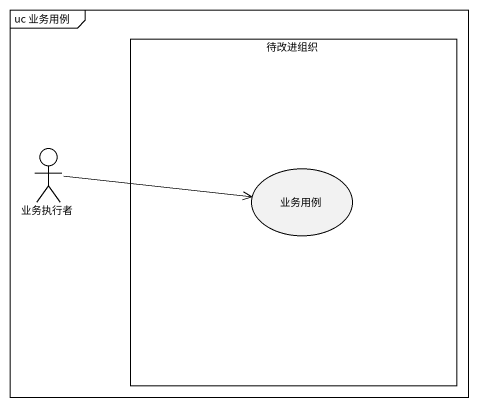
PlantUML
@startuml
mainframe uc 业务用例
rectangle 待改进组织 {
  usecase 业务用例
}
actor 业务执行者
业务执行者 -right-> 业务用例
@enduml
